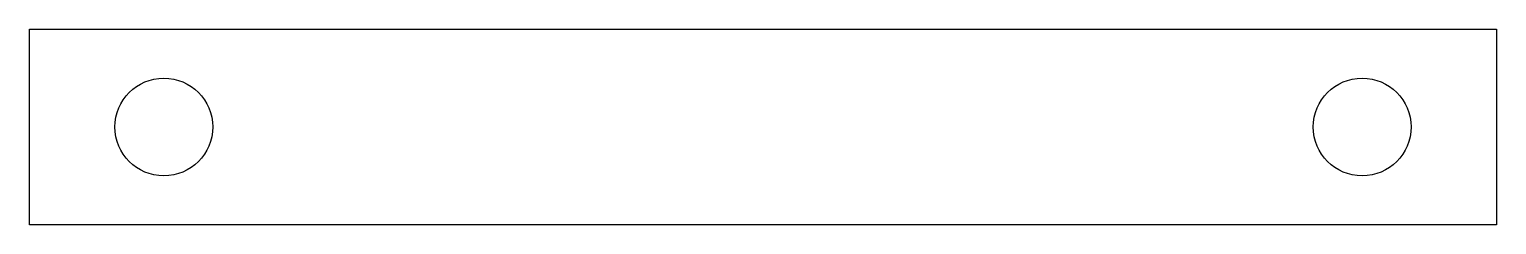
# Model space of a CAD drawing. Header units: millimetres. Extents: x -30 to 30, y -30 to -22.
import ezdxf

# ---------------------------------------------------------------- set-up
doc = ezdxf.new("R2010")
doc.units = ezdxf.units.MM
doc.layers.get('0').update_dxf_attribs({"linetype": 'CONTINUOUS'})

msp = doc.modelspace()

# ---------------------------------------------------------------- linework, layer by layer
msp.add_line((30, -30), (-30, -30))
msp.add_lwpolyline([(30, -30), (-30, -30), (-30, -22), (30, -22)], close=True)
for centre in [(-24.5, -26), (24.5, -26)]:
    msp.add_circle(centre, 2)

doc.saveas('drawing.dxf')
